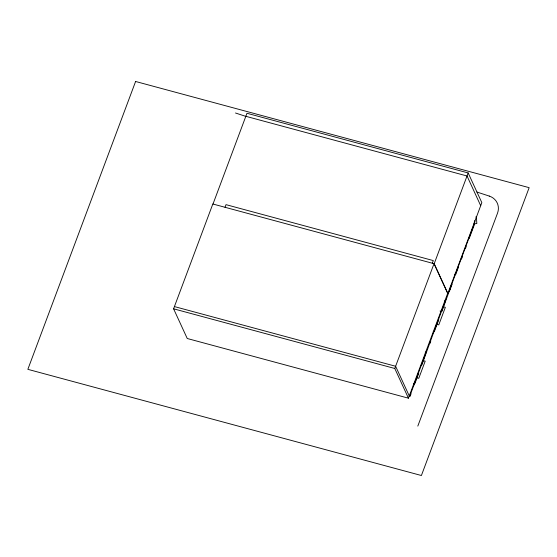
<?xml version="1.0" encoding="UTF-8"?>
<svg xmlns="http://www.w3.org/2000/svg" width="557" height="557" viewBox="0 0 557 557"><rect width="100%" height="100%" fill="white"/><g stroke="black" fill="none" stroke-linecap="round" stroke-linejoin="round"><path stroke-width="0.84" d="M408.441 398.185L394.788 368.49L434.021 263.677L447.675 293.372L408.441 398.185L187.243 338.503L173.589 308.808L212.823 203.994L434.195 263.726L447.849 293.421L481.833 202.644L468.172 172.949L246.974 113.266L212.997 204.043M225.035 207.295L226.017 204.656L433.304 260.585L432.316 263.217M434.195 263.726L468.172 172.949M409.277 396.473L409.451 395.999L410.154 396.187L411.038 393.827L410.335 393.639L410.509 393.165M426.056 351.641L425.249 352.978L425.875 353.152L409.799 396.097M473.547 225.794L455.375 274.35L454.742 274.183M417.813 426.091L497.526 213.157A15.15 13.779 -24.7 0 0 489.241 196.071M474.111 223.858L476.827 223.538L476.639 220.649A17.044 15.499 -24.7 0 0 475.991 216.701M245.839 116.309L467.038 175.991L480.691 205.686M468.834 238.396L469.189 238.487L473.903 225.891A15.15 13.779 -24.7 0 0 474.773 220.92M465.812 246.466L466.167 246.556L465.36 248.721L465.004 248.624M461.983 256.693L462.338 256.791L461.53 258.949L461.175 258.852M458.091 267.088L458.446 267.186L455.598 274.782L455.25 274.692L441.854 311.502L440.058 311.015M454.456 275.778L454.804 275.868M451.72 284.105L452.075 284.202L449.408 291.325L449.053 291.234M451.093 285.797L449.687 289.543M445.976 299.471L444.876 300.55L445.405 300.989L434.056 331.304L433.325 331.408L433.471 332.863M443.247 306.747L445.356 307.311L438.784 324.87L436.674 324.299M438.422 319.641L438.77 319.739L434.279 331.742L433.931 331.645L421.851 364.946L421.496 364.849M430.387 341.1L430.742 341.19L429.879 343.488L429.531 343.391M423.097 360.581L425.2 361.145L418.773 378.314L416.671 377.743M174.418 306.58L395.616 366.262L409.277 395.957M418.411 373.086L418.767 373.183L414.868 383.599L413.781 383.599L413.948 385.019M173.589 308.808L394.788 368.49M235.493 113.001L246.243 116.517M476.917 192.04L489.318 196.099M474.404 220.962A14.774 13.431 -24.7 0 1 473.541 225.822M135.602 81.482L27.85 369.333L421.398 475.518L529.15 187.667L135.602 81.482"/></g></svg>
